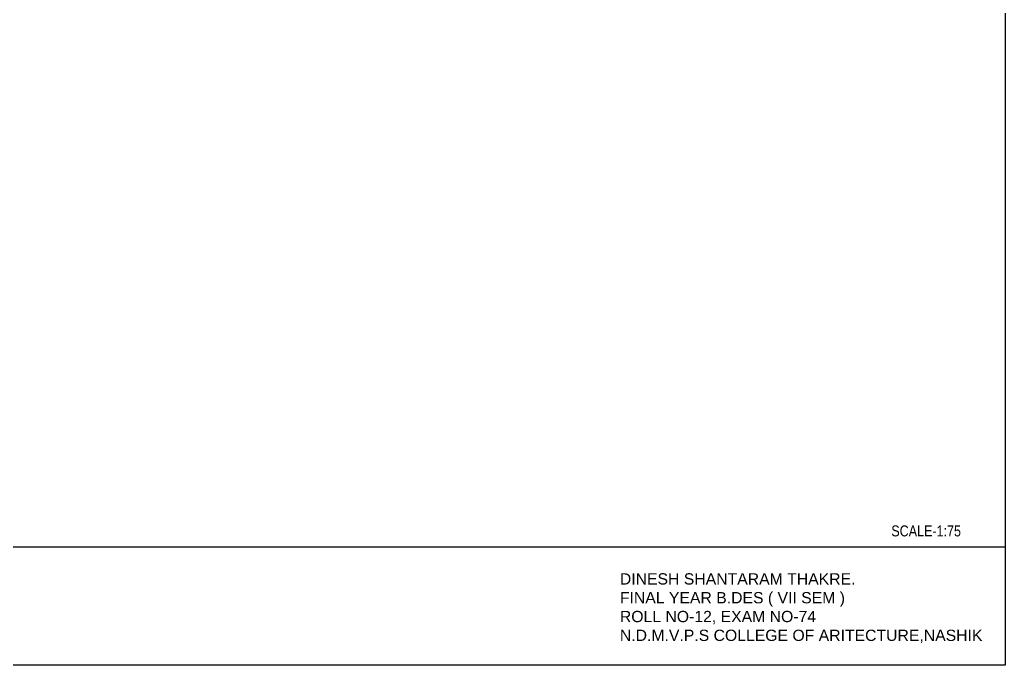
# Model space of a CAD drawing. Header units: inches. Extents: x -17070 to 527, y 504 to 2398.
# Drawn here: x -10369.83 to -10336.05, y 504.14 to 526.26 of the extents above; entities that cross this region are included whole.
import ezdxf

# ---------------------------------------------------------------- set-up
doc = ezdxf.new("R2010")
doc.units = ezdxf.units.IN
doc.layers.add('elevation', color=7, linetype='Continuous')
doc.styles.add('PP15', font='', dxfattribs={"height": 0.015})
doc.styles.get('PP15').set_extended_font_data('Arial Narrow')

# ---------------------------------------------------------------- blocks, each defined once
blk = doc.blocks.new('de')
at = {"layer": 'elevation', "ltscale": 0.0005}
for p, q in [((-10856.06422, 504.72708), (-10856.06422, 504.13708)), ((-10856.90422, 504.19118), (-10856.06422, 504.19118)), ((-10856.06422, 504.13708), (-10856.90422, 504.13708))]:
    blk.add_line(p, q, dxfattribs=at)
at = {"ltscale": 0.0005, "insert": (-10856.11631, 504.20099), "char_height": 0.005, "width": 0.0331616, "attachment_point": 1, "style": 'PP15'}
blk.add_mtext('SCALE-1:75', dxfattribs=at)
at = {"layer": 'elevation', "ltscale": 0.0005, "insert": (-10856.24034, 504.17914), "char_height": 0.0051564, "width": 0.17596, "attachment_point": 1, "style": 'PP15'}
blk.add_mtext('{\\fArial|b0|i0|c0|p34;DINESH SHANTARAM THAKRE.\\PFINAL YEAR B.DES ( VII SEM )\\PROLL NO-12, EXAM NO-74\\PN.D.M.V.P.S COLLEGE OF ARITECTURE,NASHIK\\P\\P                                                }', dxfattribs=at)

msp = doc.modelspace()

# ---------------------------------------------------------------- block references
at = {"layer": 'elevation', "xscale": 75, "yscale": 75, "zscale": 75}
msp.add_blockref('de', (803868.76171, -37306.1441), dxfattribs=at)

doc.saveas('drawing.dxf')
